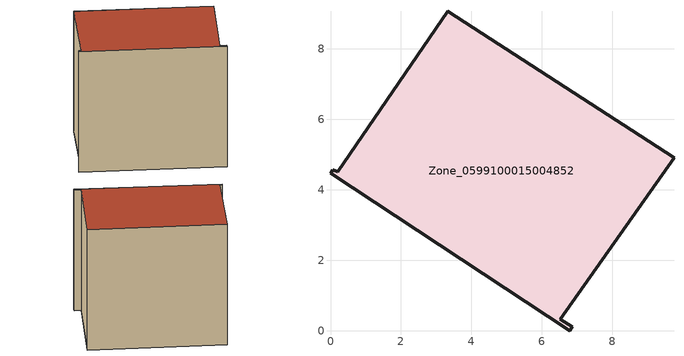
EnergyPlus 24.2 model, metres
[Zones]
Zone_0599100015004852
 floor ground (C_G): 6.86,0.12 6.78,0 0,4.47 0.06,4.57 0.21,4.52 3.32,9.07 9.75,4.91 6.53,0.32 z0.81
 wall outside (C_F): 6.78,0 6.86,0.12 6.53,0.32 9.75,4.91 3.32,9.07 0.21,4.52 0.06,4.57 0,4.47 6.78,0 z0.81:7.93
 roof outside (C_R): 6.53,0.32 9.75,4.91 3.32,9.07 0.21,4.52 0.06,4.57 0,4.47 6.78,0 6.86,0.12 z7.93
[BUILDING]
Pand.0599100015004852: North Axis=0; Terrain=City; Loads Convergence Tolerance Value=0.04; Temperature Convergence Tolerance Value=0.4; Solar Distribution=FullExterior; Maximum Number of Warmup Days=25; Minimum Number of Warmup Days=1
[Site:Location]
Rotterdam.The.Hague.AP_ZH_NLD Design_Conditions: Latitude=51.96; Longitude=4.45; Time Zone=1; Elevation=-4.5
[SITE:GROUNDTEMPERATURE:BUILDINGSURFACE]
18, 18, 18, 18, 18, 18, 18, 18, 18, 18, 18, 18
[MATERIAL] Thermal Absorptance=0.9; Solar Absorptance=0.7; Visible Absorptance=0.7
Name | Roughness | Thickness | Conductivity | Density | Specific Heat
G.TI.1965-1974 | MediumSmooth | 0.15 | 0.882353 | 540 | 1210
F.TI.1965-1974 | Rough | 0.3 | 0.697674 | 1920 | 840
R.TI.1965-1974 | MediumRough | 0.2 | 0.232558 | 1500 | 1000
[CONSTRUCTION]
C_G: G.TI.1965-1974
C_F: F.TI.1965-1974
C_R: R.TI.1965-1974
[ZONE]
Zone_0599100015004852: Type=1; Multiplier=1; Ceiling Height=Autocalculate; Volume=Autocalculate; Floor Area=autocalculate; Part of Total Floor Area=Yes
[ZONEINFILTRATION:DESIGNFLOWRATE]
Infil_Zone_0599100015004852: Zone or ZoneList or Space or SpaceList=Zone_0599100015004852; Schedule=AlwaysOn; Design Flow Rate Calculation Method=Flow/Area; Flow Rate per Floor Area=0.003; Constant Term Coefficient=1; Temperature Term Coefficient=0; Velocity Term Coefficient=0; Velocity Squared Term Coefficient=0
[HVACTEMPLATE:ZONE:IDEALLOADSAIRSYSTEM]
Zone_0599100015004852: Maximum Heating Supply Air Temperature=50; Minimum Cooling Supply Air Temperature=13; Maximum Heating Supply Air Humidity Ratio=0.0156; Minimum Cooling Supply Air Humidity Ratio=0.0077; Heating Limit=NoLimit; Cooling Limit=NoLimit; Dehumidification Control Type=ConstantSensibleHeatRatio; Cooling Sensible Heat Ratio=0.7; Dehumidification Setpoint=60; Humidification Control Type=None; Humidification Setpoint=30; Outdoor Air Method=None; Outdoor Air Flow Rate per Person=0.00944; Outdoor Air Flow Rate per Zone Floor Area=0; Outdoor Air Flow Rate per Zone=0; Demand Controlled Ventilation Type=None; Outdoor Air Economizer Type=NoEconomizer; Heat Recovery Type=None; Sensible Heat Recovery Effectiveness=0.7; Latent Heat Recovery Effectiveness=0.65
[ZONECONTROL:THERMOSTAT]
ThermostatControl_Zone_0599100015004852: Zone or ZoneList=Zone_0599100015004852; Control Type Schedule=DualSetpointControlType; Control 1=Thermostat_Zone_0599100015004852; Temperature Difference Between Cutout And Setpoint=0
[THERMOSTATSETPOINT:DUALSETPOINT]
Thermostat_Zone_0599100015004852: Heating Setpoint Temperature Schedule=HeatingSetpoint_Zone_0599100015004852; Cooling Setpoint Temperature Schedule=CoolingSetpoint_Zone_0599100015004852
[SCHEDULE:COMPACT]
HeatingSetpoint_Zone_0599100015004852: Through: 12/31, For: AllDays, Until: 24:00, 21
CoolingSetpoint_Zone_0599100015004852: Through: 12/31, For: AllDays, Until: 24:00, 24
DualSetpointControlType: Through: 12/31, For: AllDays, Until: 24:00, 4
AlwaysOn: Through: 12/31, For: AllDays, Until: 24:00, 1
